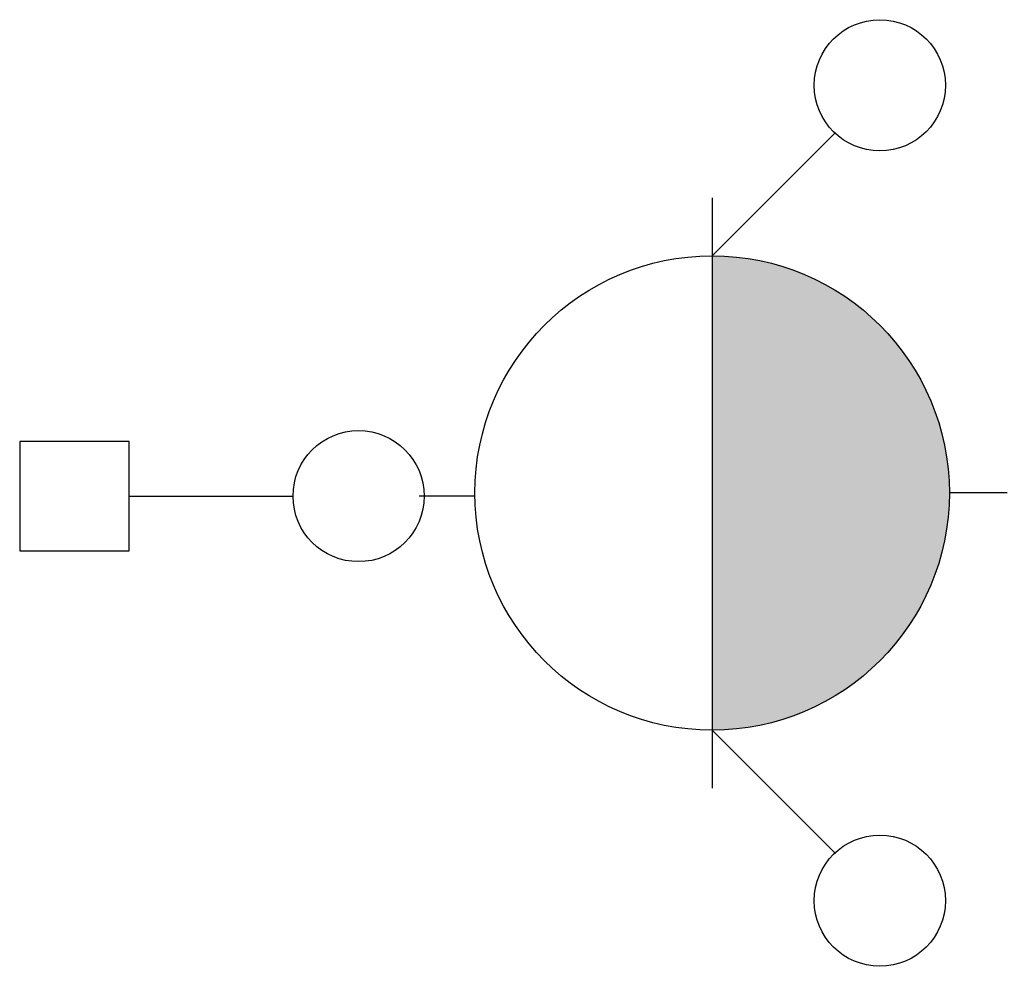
# Model space of a CAD drawing. Header units: millimetres. Extents: x -3111.415 to -3110.692, y 3726.231 to 3726.924.
import ezdxf

# ---------------------------------------------------------------- set-up
doc = ezdxf.new("R2010")
doc.units = ezdxf.units.MM
doc.header["$LTSCALE"] = 10
doc.layers.add('Ele_tomadas', color=2, linetype='Continuous')

msp = doc.modelspace()

# ---------------------------------------------------------------- hatches: boundary and pattern name
at = {"layer": 'Ele_tomadas'}
msp.add_hatch(color=1, dxfattribs=at).paths.add_polyline_path([(-3110.9079, 3726.4035, 1), (-3110.9079, 3726.7508)])

# ---------------------------------------------------------------- linework, layer by layer
at = {"layer": 'Ele_tomadas', "color": 3}
for p, q in [((-3110.81772, 3726.84098), (-3110.9079, 3726.7508)), ((-3110.81772, 3726.31332), (-3110.9079, 3726.4035))]:
    msp.add_line(p, q, dxfattribs=at)
at = {"layer": 'Ele_tomadas', "color": 2}
for p, q in [((-3110.9079, 3726.79315), (-3110.9079, 3726.36115)), ((-3110.6919, 3726.57715), (-3110.73425, 3726.57715))]:
    msp.add_line(p, q, dxfattribs=at)
at = {"layer": 'Ele_tomadas', "color": 4}
msp.add_line((-3111.33465, 3726.57488), (-3111.21465, 3726.57488), dxfattribs=at)
at = {"layer": 'Ele_tomadas', "color": 3, "linetype": 'Continuous'}
msp.add_line((-3111.08154, 3726.57488), (-3111.12237, 3726.57488), dxfattribs=at)
at = {"layer": 'Ele_tomadas', "color": 3}
msp.add_lwpolyline([(-3111.41465, 3726.53488), (-3111.33465, 3726.53488), (-3111.33465, 3726.61488), (-3111.41465, 3726.61488)], close=True, dxfattribs=at)
at = {"layer": 'Ele_tomadas', "color": 2}
for centre in [(-3110.78513, 3726.87561), (-3111.16665, 3726.57488), (-3110.78513, 3726.27869)]:
    msp.add_circle(centre, 0.048, dxfattribs=at)
at = {"layer": 'Ele_tomadas', "color": 4}
msp.add_circle((-3110.9079, 3726.57715), 0.17365, dxfattribs=at)

doc.saveas('drawing.dxf')
